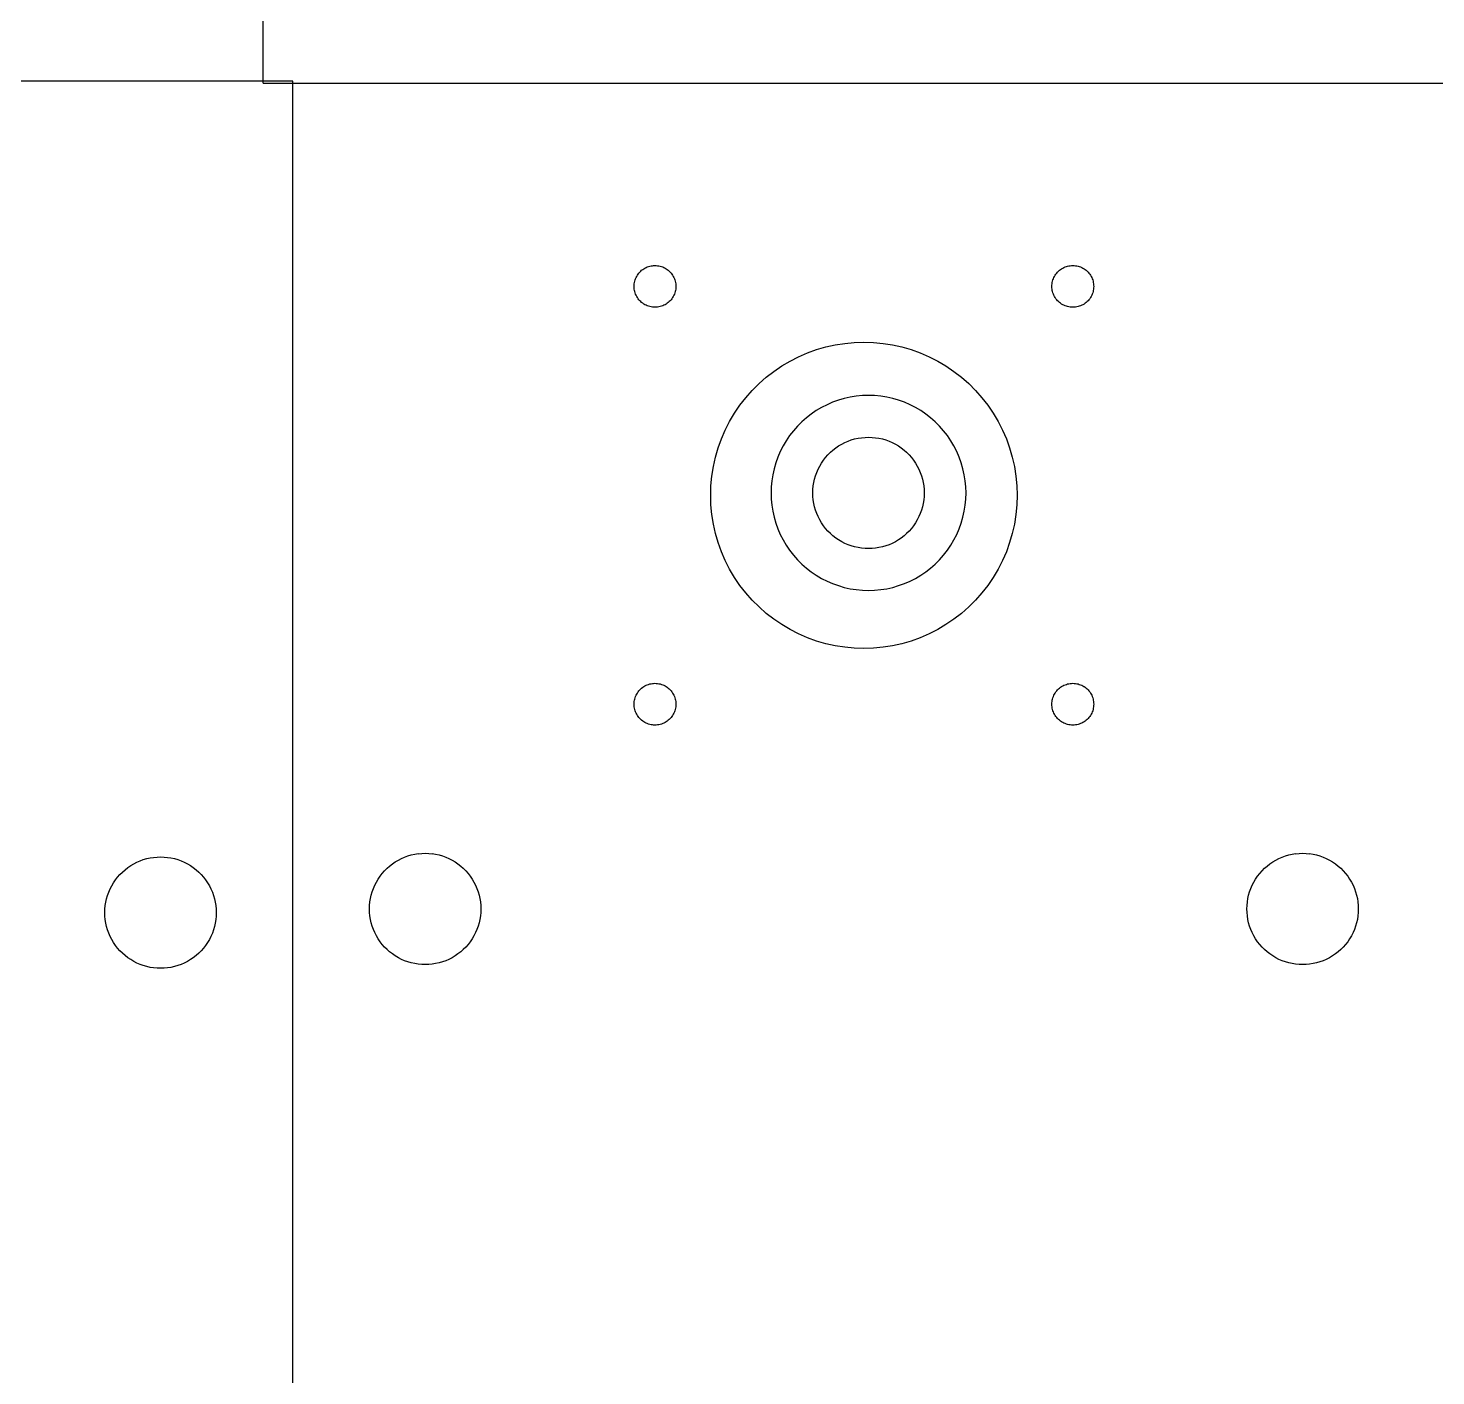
# Model space of a CAD drawing. Extents: x 2 to 1502, y 3 to 1555.
# Drawn here: x 663 to 949.5, y 640 to 914.3 of the extents above; entities that cross this region are included whole.
import ezdxf

# ---------------------------------------------------------------- set-up
doc = ezdxf.new("R2010")
doc.units = 0
doc.layers.get('0').update_dxf_attribs({"linetype": 'CONTINUOUS'})

msp = doc.modelspace()

# ---------------------------------------------------------------- linework, layer by layer
at = {"color": 7}
for points in [[(710.810025, 903.096975), (710.810025, 1555.065499)], [(716.854343, 903.471983), (484.413368, 903.471983)], [(710.810017, 903.096998), (1419.4713, 903.096998)], [(716.854343, 365.639336), (716.854343, 903.471983)], [(788.056275, 865.142213), (788.277375, 865.292453)], [(788.277375, 865.292453), (788.50725, 865.428518)], [(788.50725, 865.428518), (788.745075, 865.549553)], [(788.745075, 865.549553), (788.99025, 865.65585)], [(788.99025, 865.65585), (789.241725, 865.746278)], [(789.241725, 865.746278), (789.498225, 865.820828)], [(789.498225, 865.820828), (789.7587, 865.878953)], [(789.7587, 865.878938), (790.022625, 865.920863)], [(790.022625, 865.920863), (790.2885, 865.945838)], [(790.2885, 865.945838), (790.555575, 865.954313)], [(790.555575, 865.954343), (790.822575, 865.945868)], [(790.822575, 865.945868), (791.08845, 865.920893)], [(791.08845, 865.920893), (791.352375, 865.878968)], [(791.352375, 865.878938), (791.61285, 865.820813)], [(791.61285, 865.820828), (791.869425, 865.746278)], [(791.869425, 865.746278), (792.120825, 865.65585)], [(792.120825, 865.65585), (792.366075, 865.549553)], [(792.366075, 865.549553), (792.6039, 865.428518)], [(792.6039, 865.428518), (792.833775, 865.292453)], [(792.833775, 865.292453), (793.054875, 865.142213)], [(873.09555, 865.142153), (873.31665, 865.292393)], [(873.31665, 865.292393), (873.546525, 865.428458)], [(873.546525, 865.428458), (873.78435, 865.549493)], [(873.78435, 865.549493), (874.029525, 865.65579)], [(874.029525, 865.65579), (874.281, 865.746218)], [(874.281, 865.746218), (874.5375, 865.820768)], [(874.5375, 865.820768), (874.79805, 865.878893)], [(874.79805, 865.878878), (875.0619, 865.920803)], [(875.0619, 865.920803), (875.32785, 865.945778)], [(875.32785, 865.945778), (875.59485, 865.954253)], [(875.59485, 865.954283), (875.86185, 865.945808)], [(875.86185, 865.945808), (876.1278, 865.920833)], [(876.127875, 865.920833), (876.39165, 865.878908)], [(876.39165, 865.878878), (876.652275, 865.820753)], [(876.6522, 865.820768), (876.9087, 865.746218)], [(876.9087, 865.746218), (877.160175, 865.65579)], [(877.160175, 865.65579), (877.40535, 865.549493)], [(877.40535, 865.549493), (877.643175, 865.428458)], [(877.643175, 865.428458), (877.87305, 865.292393)], [(877.873125, 865.292393), (878.09415, 865.142153)], [(786.33705, 862.235288), (786.37905, 862.49919)], [(786.378975, 862.49919), (786.436725, 862.759695)], [(786.4371, 862.759695), (786.51135, 863.016233)], [(786.51165, 863.016233), (786.6021, 863.267663)], [(786.6021, 863.267663), (786.708375, 863.51286)], [(786.708375, 863.51286), (786.829425, 863.750685)], [(786.829425, 863.750685), (786.965475, 863.980575)], [(786.965475, 863.980575), (787.1157, 864.201683)], [(787.1157, 864.201683), (787.279275, 864.412575)], [(787.279275, 864.412575), (787.456125, 864.61299)], [(787.456125, 864.61299), (787.644975, 864.801773)], [(787.644975, 864.801773), (787.845375, 864.978653)], [(787.845375, 864.978653), (788.056275, 865.142213)], [(793.054875, 865.142213), (793.265775, 864.978653)], [(793.265775, 864.978653), (793.466175, 864.801773)], [(793.466175, 864.801773), (793.65525, 864.61299)], [(793.65525, 864.61299), (793.831875, 864.412575)], [(793.831875, 864.412575), (793.995375, 864.201683)], [(793.995375, 864.201683), (794.1456, 863.980575)], [(794.1456, 863.980575), (794.281725, 863.750685)], [(794.281725, 863.750685), (794.403, 863.51286)], [(794.403, 863.51286), (794.50905, 863.267663)], [(794.50905, 863.267663), (794.599425, 863.016233)], [(794.599425, 863.016233), (794.673675, 862.759695)], [(794.673975, 862.759695), (794.732475, 862.49919)], [(794.7321, 862.49919), (794.7741, 862.235288)], [(871.376325, 862.235228), (871.418325, 862.49913)], [(871.41825, 862.49913), (871.476, 862.759635)], [(871.476375, 862.759635), (871.550625, 863.016173)], [(871.550925, 863.016173), (871.641375, 863.267603)], [(871.641375, 863.267603), (871.74735, 863.5128)], [(871.74735, 863.5128), (871.8687, 863.750625)], [(871.8687, 863.750625), (872.00475, 863.980515)], [(872.00475, 863.980515), (872.154975, 864.201623)], [(872.154975, 864.201623), (872.31855, 864.412515)], [(872.31855, 864.412515), (872.495175, 864.61293)], [(872.495175, 864.61293), (872.68425, 864.801713)], [(872.68425, 864.801713), (872.88465, 864.978593)], [(872.88465, 864.978593), (873.09555, 865.142153)], [(878.094225, 865.142153), (878.305125, 864.978593)], [(878.305125, 864.978593), (878.505525, 864.801713)], [(878.505525, 864.801713), (878.6943, 864.61293)], [(878.6943, 864.61293), (878.87115, 864.412515)], [(878.87115, 864.412515), (879.0348, 864.201623)], [(879.0348, 864.201623), (879.18495, 863.980515)], [(879.18495, 863.980515), (879.321, 863.750625)], [(879.321, 863.750625), (879.44205, 863.5128)], [(879.442125, 863.5128), (879.548325, 863.267603)], [(879.5484, 863.267603), (879.63885, 863.016173)], [(879.63885, 863.016173), (879.7131, 862.759635)], [(879.7134, 862.759635), (879.7719, 862.49913)], [(879.771525, 862.49913), (879.813525, 862.235228)], [(786.30405, 861.702375), (786.3123, 861.969398)], [(786.312525, 861.435353), (786.304275, 861.702375)], [(786.3123, 861.969398), (786.33705, 862.235288)], [(786.337275, 861.169463), (786.312525, 861.435353)], [(786.379275, 860.905553), (786.337275, 861.169463)], [(786.4374, 860.645048), (786.37965, 860.905553)], [(786.51195, 860.388518), (786.4377, 860.645048)], [(786.6024, 860.13708), (786.51195, 860.388518)], [(786.708675, 859.891883), (786.6024, 860.13708)], [(786.829725, 859.654058), (786.708675, 859.891883)], [(786.965775, 859.424168), (786.829725, 859.654058)], [(794.282025, 859.653998), (794.1459, 859.424108)], [(794.4033, 859.891823), (794.282025, 859.653998)], [(794.50935, 860.13702), (794.4033, 859.891823)], [(794.599725, 860.388458), (794.50935, 860.13702)], [(794.674275, 860.644988), (794.600025, 860.388458)], [(794.7324, 860.905493), (794.6739, 860.644988)], [(794.7744, 861.169403), (794.7324, 860.905493)], [(794.7741, 862.235288), (794.7996, 861.969398)], [(794.7999, 861.435293), (794.7744, 861.169403)], [(794.7996, 861.969398), (794.80785, 861.702375)], [(794.80785, 861.702375), (794.7996, 861.435353)], [(871.342575, 861.702315), (871.350825, 861.969338)], [(871.350825, 861.435293), (871.342575, 861.702315)], [(871.350825, 861.969338), (871.376325, 862.235228)], [(871.376325, 861.169403), (871.350825, 861.435293)], [(871.418325, 860.905493), (871.376325, 861.169403)], [(871.47645, 860.644988), (871.4187, 860.905493)], [(871.551, 860.388458), (871.47675, 860.644988)], [(871.64145, 860.13702), (871.551, 860.388458)], [(871.747425, 859.891823), (871.64145, 860.13702)], [(871.868775, 859.653998), (871.747425, 859.891823)], [(872.004825, 859.424108), (871.868775, 859.653998)], [(879.321075, 859.653938), (879.185025, 859.424048)], [(879.442125, 859.891763), (879.321075, 859.653938)], [(879.5484, 860.13696), (879.442125, 859.891763)], [(879.63885, 860.388398), (879.5484, 860.13696)], [(879.713475, 860.644928), (879.639225, 860.388398)], [(879.7716, 860.905433), (879.7131, 860.644928)], [(879.813525, 861.169343), (879.771525, 860.905433)], [(879.813525, 862.235228), (879.838275, 861.969338)], [(879.838275, 861.435233), (879.813525, 861.169343)], [(879.838275, 861.969338), (879.846525, 861.702315)], [(879.84675, 861.702315), (879.8385, 861.435293)], [(787.116, 859.203068), (786.965775, 859.424168)], [(787.279575, 858.992168), (787.116, 859.203068)], [(787.456425, 858.79176), (787.279575, 858.992168)], [(787.645275, 858.602685), (787.456425, 858.79176)], [(787.845675, 858.42609), (787.645275, 858.602685)], [(788.056575, 858.26253), (787.845675, 858.42609)], [(788.277675, 858.11229), (788.056575, 858.26253)], [(788.50755, 857.976233), (788.277675, 858.11229)], [(788.745375, 857.854905), (788.50755, 857.976233)], [(788.99055, 857.748893), (788.745375, 857.854905)], [(789.242025, 857.658465), (788.99055, 857.748893)], [(789.498525, 857.583915), (789.242025, 857.658465)], [(789.759, 857.525805), (789.498525, 857.58393)], [(790.022925, 857.48385), (789.759, 857.525775)], [(790.2888, 857.45865), (790.022925, 857.48385)], [(790.555875, 857.4504), (790.2888, 857.45865)], [(790.822875, 857.45862), (790.555875, 857.45037)], [(791.08875, 857.48382), (790.822875, 857.45862)], [(791.352675, 857.525745), (791.08875, 857.48382)], [(791.61315, 857.583855), (791.352675, 857.52573)], [(791.869725, 857.658405), (791.61315, 857.583855)], [(792.121125, 857.748833), (791.869725, 857.658405)], [(792.366375, 857.854845), (792.121125, 857.748833)], [(792.6042, 857.976173), (792.366375, 857.854845)], [(792.834075, 858.11223), (792.6042, 857.976173)], [(793.055175, 858.26247), (792.834075, 858.11223)], [(793.266075, 858.42603), (793.055175, 858.26247)], [(793.466475, 858.602625), (793.266075, 858.42603)], [(793.65555, 858.7917), (793.466475, 858.602625)], [(793.832175, 858.992108), (793.65555, 858.7917)], [(793.995675, 859.203008), (793.832175, 858.992108)], [(794.1459, 859.424108), (793.995675, 859.203008)], [(872.15505, 859.203008), (872.004825, 859.424108)], [(872.318625, 858.992108), (872.15505, 859.203008)], [(872.49525, 858.7917), (872.318625, 858.992108)], [(872.684325, 858.602625), (872.49525, 858.7917)], [(872.884725, 858.42603), (872.684325, 858.602625)], [(873.095625, 858.26247), (872.884725, 858.42603)], [(873.316725, 858.11223), (873.095625, 858.26247)], [(873.5466, 857.976173), (873.316725, 858.11223)], [(873.784425, 857.854845), (873.5466, 857.976173)], [(874.0296, 857.748833), (873.784425, 857.854845)], [(874.281075, 857.658405), (874.0296, 857.748833)], [(874.537575, 857.583855), (874.281075, 857.658405)], [(874.798125, 857.525745), (874.537575, 857.58387)], [(875.061975, 857.48379), (874.798125, 857.525715)], [(875.327925, 857.45859), (875.061975, 857.48379)], [(875.594925, 857.45034), (875.327925, 857.45859)], [(875.861925, 857.45856), (875.594925, 857.45031)], [(876.127875, 857.48376), (875.861925, 857.45856)], [(876.391725, 857.525685), (876.127875, 857.48376)], [(876.652275, 857.583795), (876.391725, 857.52567)], [(876.908775, 857.658345), (876.652275, 857.583795)], [(877.16025, 857.748773), (876.908775, 857.658345)], [(877.405425, 857.854785), (877.16025, 857.748773)], [(877.64325, 857.976113), (877.405425, 857.854785)], [(877.873125, 858.11217), (877.64325, 857.976113)], [(878.094225, 858.26241), (877.873125, 858.11217)], [(878.305125, 858.42597), (878.094225, 858.26241)], [(878.505525, 858.602565), (878.305125, 858.42597)], [(878.6943, 858.79164), (878.505525, 858.602565)], [(878.871225, 858.992048), (878.6943, 858.79164)], [(879.0348, 859.202948), (878.871225, 858.992048)], [(879.185025, 859.424048), (879.0348, 859.202948)], [(819.7989, 847.39614), (821.59665, 848.173965)], [(821.59665, 848.173965), (823.4397, 848.837558)], [(823.4397, 848.837558), (825.320775, 849.384075)], [(825.320775, 849.384075), (827.23245, 849.81126)], [(827.23245, 849.81126), (829.16715, 850.117965)], [(829.16715, 850.117965), (831.1173, 850.302218)], [(831.1173, 850.302218), (833.075175, 850.363718)], [(833.075175, 850.363733), (835.03305, 850.302233)], [(835.03305, 850.302218), (836.9832, 850.117965)], [(836.9832, 850.117965), (838.917975, 849.81126)], [(838.917975, 849.81126), (840.82965, 849.384075)], [(840.82965, 849.384075), (842.710725, 848.837558)], [(842.710725, 848.837558), (844.553775, 848.173965)], [(844.553775, 848.173965), (846.35145, 847.39614)], [(814.747425, 844.40871), (816.3675, 845.50968)], [(816.3675, 845.50968), (818.053575, 846.50691)], [(818.053575, 846.50691), (819.7989, 847.39614)], [(846.35145, 847.39614), (848.09685, 846.50691)], [(848.09685, 846.50691), (849.782925, 845.50968)], [(849.782925, 845.50968), (851.403075, 844.40871)], [(811.730325, 841.912515), (813.19965, 843.207953)], [(813.19965, 843.207953), (814.747425, 844.40871)], [(851.403075, 844.40871), (852.950775, 843.207953)], [(852.950775, 843.207953), (854.420175, 841.912515)], [(809.049825, 839.058315), (810.345225, 840.527513)], [(810.345225, 840.527513), (811.730325, 841.912515)], [(832.76925, 839.470065), (831.5283, 839.35269)], [(834.01515, 839.509215), (832.76925, 839.470215)], [(835.26105, 839.470065), (834.01515, 839.509065)], [(836.502075, 839.35269), (835.26105, 839.470065)], [(854.420175, 841.912515), (855.805275, 840.527513)], [(855.805275, 840.527513), (857.100675, 839.058315)], [(806.74815, 835.890315), (807.849225, 837.510315)], [(807.849225, 837.510315), (809.049825, 839.058315)], [(824.45595, 837.05484), (823.383075, 836.420265)], [(825.566625, 837.620715), (824.45595, 837.05484)], [(826.710675, 838.11579), (825.566625, 837.620715)], [(827.883525, 838.53804), (826.710675, 838.11579)], [(829.0806, 838.885815), (827.883525, 838.53804)], [(830.2971, 839.157765), (829.0806, 838.885815)], [(831.5283, 839.35269), (830.2971, 839.157765)], [(837.733275, 839.157765), (836.502075, 839.35269)], [(838.949775, 838.885815), (837.733275, 839.157765)], [(840.14685, 838.53804), (838.949775, 838.885815)], [(841.319625, 838.11579), (840.14685, 838.53804)], [(842.463675, 837.620715), (841.319625, 838.11579)], [(843.57435, 837.05484), (842.463675, 837.620715)], [(844.6473, 836.420265), (843.57435, 837.05484)], [(857.100675, 839.058315), (858.301275, 837.510315)], [(858.301275, 837.510315), (859.402275, 835.890315)], [(804.86175, 832.458975), (805.7511, 834.204263)], [(805.7511, 834.204263), (806.74815, 835.890315)], [(820.43205, 834.131265), (819.55065, 833.24979)], [(821.367075, 834.95559), (820.43205, 834.131265)], [(822.35205, 835.719615), (821.367075, 834.95559)], [(823.383075, 836.420265), (822.35205, 835.719615)], [(845.678325, 835.719615), (844.6473, 836.420265)], [(846.663225, 834.95559), (845.678325, 835.719615)], [(847.598325, 834.131265), (846.663225, 834.95559)], [(848.479725, 833.24979), (847.598325, 834.131265)], [(859.402275, 835.890315), (860.3994, 834.204263)], [(860.3994, 834.204263), (861.28875, 832.458975)], [(804.083925, 830.66124), (804.86175, 832.458975)], [(817.962225, 831.32979), (817.261575, 830.29884)], [(818.72625, 832.314765), (817.962225, 831.32979)], [(819.55065, 833.24979), (818.72625, 832.314765)], [(831.89055, 830.804415), (832.594125, 830.91579)], [(832.594125, 830.91579), (833.30325, 830.98329)], [(833.30325, 830.982915), (834.01515, 831.005415)], [(834.01515, 831.005265), (834.727125, 830.982765)], [(834.727125, 830.982915), (835.43625, 830.915415)], [(835.43625, 830.91579), (836.13975, 830.804415)], [(849.304125, 832.314765), (848.479725, 833.24979)], [(850.06815, 831.32979), (849.304125, 832.314765)], [(850.768725, 830.29884), (850.06815, 831.32979)], [(861.28875, 832.458975), (862.066575, 830.66124)], [(802.8738, 826.937085), (803.420325, 828.818153)], [(803.420325, 828.818153), (804.083925, 830.66124)], [(816.061125, 828.115215), (815.566125, 826.971165)], [(816.627075, 829.22589), (816.061125, 828.115215)], [(817.261575, 830.29884), (816.627075, 829.22589)], [(826.2534, 827.93214), (826.7877, 828.403215)], [(826.7877, 828.403215), (827.3505, 828.83979)], [(827.3505, 828.83979), (827.9397, 829.24014)], [(827.9397, 829.24014), (828.552825, 829.602765)], [(828.552825, 829.602765), (829.187475, 829.92609)], [(829.187475, 829.92609), (829.841175, 830.209065)], [(829.841175, 830.209065), (830.511375, 830.450265)], [(830.511375, 830.450265), (831.195375, 830.64909)], [(831.195375, 830.64909), (831.89055, 830.804415)], [(836.13975, 830.804415), (836.834925, 830.64909)], [(836.834925, 830.64909), (837.518925, 830.450265)], [(837.518925, 830.450265), (838.1892, 830.209065)], [(838.1892, 830.209065), (838.8429, 829.92609)], [(838.8429, 829.92609), (839.47755, 829.602765)], [(839.47755, 829.602765), (840.090675, 829.24014)], [(840.090675, 829.24014), (840.6798, 828.83979)], [(840.6798, 828.83979), (841.2426, 828.403215)], [(841.2426, 828.403215), (841.7769, 827.93214)], [(851.4033, 829.22589), (850.768725, 830.29884)], [(851.96925, 828.115215), (851.4033, 829.22589)], [(852.46425, 826.971165), (851.96925, 828.115215)], [(862.066575, 830.66124), (862.730175, 828.818153)], [(862.730175, 828.818153), (863.2767, 826.937085)], [(802.4466, 825.025403), (802.8738, 826.937085)], [(815.1438, 825.79839), (814.796025, 824.601315)], [(815.566125, 826.971165), (815.1438, 825.79839)], [(823.75575, 824.49444), (824.07915, 825.12909)], [(824.07915, 825.12909), (824.4417, 825.742215)], [(824.4417, 825.742215), (824.842125, 826.33134)], [(824.842125, 826.33134), (825.278625, 826.89414)], [(825.278625, 826.89414), (825.749775, 827.42844)], [(825.749775, 827.42844), (826.2534, 827.93214)], [(841.7769, 827.93214), (842.2806, 827.42844)], [(842.2806, 827.42844), (842.751675, 826.89414)], [(842.751675, 826.89414), (843.18825, 826.33134)], [(843.18825, 826.33134), (843.5886, 825.742215)], [(843.5886, 825.742215), (843.951225, 825.12909)], [(843.951225, 825.12909), (844.27455, 824.49444)], [(852.8865, 825.79839), (852.46425, 826.971165)], [(853.234275, 824.601315), (852.8865, 825.79839)], [(863.2767, 826.937085), (863.7039, 825.025403)], [(801.95565, 821.140515), (802.139925, 823.090755)], [(802.139925, 823.090755), (802.4466, 825.025403)], [(814.52415, 823.384815), (814.32915, 822.153615)], [(814.796025, 824.601315), (814.52415, 823.384815)], [(822.877425, 821.79129), (823.032825, 822.486465)], [(823.032825, 822.486465), (823.231575, 823.170465)], [(823.231575, 823.170465), (823.47285, 823.840665)], [(823.47285, 823.840665), (823.75575, 824.49444)], [(844.27455, 824.49444), (844.557525, 823.840665)], [(844.557525, 823.840665), (844.7988, 823.170465)], [(844.7988, 823.170465), (844.99755, 822.486465)], [(844.99755, 822.486465), (845.152875, 821.79129)], [(853.506225, 823.384815), (853.234275, 824.601315)], [(853.701225, 822.153615), (853.506225, 823.384815)], [(863.7039, 825.025403), (864.010575, 823.090755)], [(864.010575, 823.090755), (864.19485, 821.140515)], [(801.89415, 819.182625), (801.95565, 821.140515)], [(814.172625, 819.66669), (814.211625, 818.42079)], [(814.2117, 820.91259), (814.1727, 819.66669)], [(814.32915, 822.153615), (814.21185, 820.91259)], [(822.676275, 819.66669), (822.698775, 820.378665)], [(822.698775, 818.954715), (822.676275, 819.66669)], [(822.699, 820.378665), (822.76575, 821.08779)], [(822.76605, 821.08779), (822.877425, 821.79129)], [(845.152875, 821.79129), (845.264325, 821.08779)], [(845.264625, 821.08779), (845.331375, 820.378665)], [(845.354025, 819.66669), (845.331525, 818.954715)], [(845.3316, 820.378665), (845.3541, 819.66669)], [(853.818525, 820.91259), (853.701225, 822.153615)], [(853.857675, 819.66669), (853.818675, 820.91259)], [(853.818675, 818.42079), (853.857675, 819.66669)], [(864.19485, 821.140515), (864.25635, 819.182625)], [(801.95565, 817.224735), (801.89415, 819.182625)], [(802.139925, 815.274533), (801.95565, 817.224735)], [(814.21185, 818.42079), (814.32915, 817.17984)], [(814.32915, 817.17984), (814.52415, 815.94864)], [(822.76575, 818.24559), (822.699, 818.954715)], [(822.877425, 817.54209), (822.76605, 818.24559)], [(823.032825, 816.846915), (822.877425, 817.54209)], [(823.231575, 816.162915), (823.032825, 816.846915)], [(844.99755, 816.846915), (844.7988, 816.162915)], [(845.152875, 817.54209), (844.99755, 816.846915)], [(845.264325, 818.24559), (845.152875, 817.54209)], [(845.331375, 818.954715), (845.264625, 818.24559)], [(853.506225, 815.94864), (853.701225, 817.17984)], [(853.701225, 817.17984), (853.818525, 818.42079)], [(864.19485, 817.224735), (864.010575, 815.274533)], [(864.25635, 819.182625), (864.19485, 817.224735)], [(802.4466, 813.339833), (802.139925, 815.274533)], [(814.52415, 815.94864), (814.796025, 814.73214)], [(814.796025, 814.73214), (815.1438, 813.53499)], [(823.47285, 815.492715), (823.231575, 816.162915)], [(823.75575, 814.839015), (823.47285, 815.492715)], [(824.07915, 814.204365), (823.75575, 814.839015)], [(824.4417, 813.59124), (824.07915, 814.204365)], [(843.951225, 814.204365), (843.5886, 813.59124)], [(844.27455, 814.839015), (843.951225, 814.204365)], [(844.557525, 815.492715), (844.27455, 814.839015)], [(844.7988, 816.162915), (844.557525, 815.492715)], [(852.8865, 813.53499), (853.234275, 814.73214)], [(853.234275, 814.73214), (853.506225, 815.94864)], [(864.010575, 815.274533), (863.7039, 813.339833)], [(802.8738, 811.428158), (802.4466, 813.339833)], [(803.420325, 809.547083), (802.8738, 811.428158)], [(815.1438, 813.53499), (815.566125, 812.362215)], [(815.566125, 812.362215), (816.061125, 811.218165)], [(816.061125, 811.218165), (816.627075, 810.10749)], [(824.842125, 813.00204), (824.4417, 813.59124)], [(825.278625, 812.43924), (824.842125, 813.00204)], [(825.749775, 811.90494), (825.278625, 812.43924)], [(826.2534, 811.40124), (825.749775, 811.90494)], [(826.7877, 810.930165), (826.2534, 811.40124)], [(827.3505, 810.493665), (826.7877, 810.930165)], [(841.2426, 810.930165), (840.6798, 810.493665)], [(841.7769, 811.40124), (841.2426, 810.930165)], [(842.2806, 811.90494), (841.7769, 811.40124)], [(842.751675, 812.43924), (842.2806, 811.90494)], [(843.18825, 813.00204), (842.751675, 812.43924)], [(843.5886, 813.59124), (843.18825, 813.00204)], [(851.4033, 810.10749), (851.96925, 811.218165)], [(851.96925, 811.218165), (852.46425, 812.362215)], [(852.46425, 812.362215), (852.8865, 813.53499)], [(863.2767, 811.428158), (862.730175, 809.547083)], [(863.7039, 813.339833), (863.2767, 811.428158)], [(804.083925, 807.704032), (803.420325, 809.547083)], [(816.627075, 810.10749), (817.261575, 809.03454)], [(817.261575, 809.03454), (817.962225, 808.003589)], [(817.962225, 808.003589), (818.72625, 807.018614)], [(827.9397, 810.09324), (827.3505, 810.493665)], [(828.552825, 809.730615), (827.9397, 810.09324)], [(829.187475, 809.40729), (828.552825, 809.730615)], [(829.841175, 809.12439), (829.187475, 809.40729)], [(830.511375, 808.883115), (829.841175, 809.12439)], [(831.195375, 808.684365), (830.511375, 808.883115)], [(831.89055, 808.528965), (831.195375, 808.684365)], [(832.594125, 808.417589), (831.89055, 808.528965)], [(833.30325, 808.350539), (832.594125, 808.417289)], [(834.01515, 808.328114), (833.30325, 808.350614)], [(834.727125, 808.350539), (834.01515, 808.328039)], [(835.43625, 808.417589), (834.727125, 808.350839)], [(836.13975, 808.528965), (835.43625, 808.417589)], [(836.834925, 808.684365), (836.13975, 808.528965)], [(837.518925, 808.883115), (836.834925, 808.684365)], [(838.1892, 809.12439), (837.518925, 808.883115)], [(838.8429, 809.40729), (838.1892, 809.12439)], [(839.47755, 809.730615), (838.8429, 809.40729)], [(840.090675, 810.09324), (839.47755, 809.730615)], [(840.6798, 810.493665), (840.090675, 810.09324)], [(849.304125, 807.018614), (850.06815, 808.003589)], [(850.06815, 808.003589), (850.768725, 809.03454)], [(850.768725, 809.03454), (851.4033, 810.10749)], [(862.730175, 809.547083), (862.066575, 807.704032)], [(804.86175, 805.906282), (804.083925, 807.704032)], [(805.7511, 804.160957), (804.86175, 805.906282)], [(818.72625, 807.018614), (819.55065, 806.083589)], [(819.55065, 806.083589), (820.43205, 805.202189)], [(820.43205, 805.202189), (821.367075, 804.377789)], [(846.663225, 804.377789), (847.598325, 805.202189)], [(847.598325, 805.202189), (848.479725, 806.083589)], [(848.479725, 806.083589), (849.304125, 807.018614)], [(861.28875, 805.906282), (860.3994, 804.160957)], [(862.066575, 807.704032), (861.28875, 805.906282)], [(806.74815, 802.474957), (805.7511, 804.160957)], [(807.849225, 800.854957), (806.74815, 802.474957)], [(821.367075, 804.377789), (822.35205, 803.613764)], [(822.35205, 803.613764), (823.383075, 802.913114)], [(823.383075, 802.913114), (824.45595, 802.278614)], [(824.45595, 802.278614), (825.566625, 801.712664)], [(842.463675, 801.712664), (843.57435, 802.278614)], [(843.57435, 802.278614), (844.6473, 802.913114)], [(844.6473, 802.913114), (845.678325, 803.613764)], [(845.678325, 803.613764), (846.663225, 804.377789)], [(859.402275, 802.474957), (858.301275, 800.854957)], [(860.3994, 804.160957), (859.402275, 802.474957)], [(809.049825, 799.306957), (807.849225, 800.854957)], [(825.566625, 801.712664), (826.710675, 801.217664)], [(826.710675, 801.217664), (827.883525, 800.795339)], [(827.883525, 800.795339), (829.0806, 800.447564)], [(829.0806, 800.447564), (830.2971, 800.175584)], [(830.2971, 800.175584), (831.5283, 799.980659)], [(831.5283, 799.980659), (832.76925, 799.863359)], [(832.76925, 799.863359), (834.01515, 799.824359)], [(834.01515, 799.824134), (835.26105, 799.863134)], [(835.26105, 799.863359), (836.502075, 799.980659)], [(836.502075, 799.980659), (837.733275, 800.175584)], [(837.733275, 800.175584), (838.949775, 800.447564)], [(838.949775, 800.447564), (840.14685, 800.795339)], [(840.14685, 800.795339), (841.319625, 801.217664)], [(841.319625, 801.217664), (842.463675, 801.712664)], [(858.301275, 800.854957), (857.100675, 799.306957)], [(810.345225, 797.837782), (809.049825, 799.306957)], [(811.730325, 796.452757), (810.345225, 797.837782)], [(855.805275, 797.837782), (854.420175, 796.452757)], [(857.100675, 799.306957), (855.805275, 797.837782)], [(813.19965, 795.157282), (811.730325, 796.452757)], [(814.747425, 793.956532), (813.19965, 795.157282)], [(816.3675, 792.855607), (814.747425, 793.956532)], [(851.403075, 793.956532), (849.782925, 792.855607)], [(852.950775, 795.157282), (851.403075, 793.956532)], [(854.420175, 796.452757), (852.950775, 795.157282)], [(818.053575, 791.858332), (816.3675, 792.855607)], [(819.7989, 790.969132), (818.053575, 791.858332)], [(821.59665, 790.191307), (819.7989, 790.969132)], [(846.35145, 790.969132), (844.553775, 790.191307)], [(848.09685, 791.858332), (846.35145, 790.969132)], [(849.782925, 792.855607), (848.09685, 791.858332)], [(823.4397, 789.527707), (821.59665, 790.191307)], [(825.320775, 788.981182), (823.4397, 789.527707)], [(827.23245, 788.553982), (825.320775, 788.981182)], [(829.16715, 788.247307), (827.23245, 788.553982)], [(831.1173, 788.063032), (829.16715, 788.247307)], [(833.075175, 788.001532), (831.1173, 788.063032)], [(835.03305, 788.063032), (833.075175, 788.001532)], [(836.9832, 788.247307), (835.03305, 788.063032)], [(838.917975, 788.553982), (836.9832, 788.247307)], [(840.82965, 788.981182), (838.917975, 788.553982)], [(842.710725, 789.527707), (840.82965, 788.981182)], [(844.553775, 790.191307), (842.710725, 789.527707)], [(787.1154, 779.162332), (787.278975, 779.373232)], [(787.278975, 779.373232), (787.455825, 779.573632)], [(787.455825, 779.573632), (787.644675, 779.762707)], [(787.644675, 779.762707), (787.845075, 779.939257)], [(787.845075, 779.939257), (788.055975, 780.102832)], [(788.055975, 780.102832), (788.277075, 780.253057)], [(788.277075, 780.253057), (788.50695, 780.389107)], [(788.50695, 780.389107), (788.744775, 780.510457)], [(788.744775, 780.510457), (788.98995, 780.616507)], [(788.98995, 780.616507), (789.241425, 780.706882)], [(789.241425, 780.707182), (789.497925, 780.781432)], [(789.497925, 780.782107), (789.7584, 780.839857)], [(789.7584, 780.840157), (790.022325, 780.882157)], [(790.022325, 780.882157), (790.2882, 780.907657)], [(790.2882, 780.907657), (790.555275, 780.915907)], [(790.555275, 780.915907), (790.822275, 780.907657)], [(790.822275, 780.907657), (791.08815, 780.882157)], [(791.08815, 780.882157), (791.352075, 780.840157)], [(791.352075, 780.839782), (791.61255, 780.782032)], [(791.61255, 780.781432), (791.869125, 780.707182)], [(791.869125, 780.706882), (792.120525, 780.616432)], [(792.120525, 780.616432), (792.365775, 780.510382)], [(792.365775, 780.510382), (792.6036, 780.389107)], [(792.6036, 780.389107), (792.833475, 780.253057)], [(792.833475, 780.253057), (793.054575, 780.102757)], [(793.054575, 780.102757), (793.265475, 779.939257)], [(793.265475, 779.939257), (793.465875, 779.762632)], [(793.465875, 779.762632), (793.65495, 779.573557)], [(793.65495, 779.573557), (793.831575, 779.373157)], [(793.831575, 779.373157), (793.995075, 779.162257)], [(872.15475, 779.162257), (872.318325, 779.373157)], [(872.318325, 779.373157), (872.49495, 779.573557)], [(872.49495, 779.573557), (872.684025, 779.762632)], [(872.684025, 779.762632), (872.884425, 779.939257)], [(872.884425, 779.939257), (873.095325, 780.102757)], [(873.095325, 780.102757), (873.316425, 780.252982)], [(873.316425, 780.252982), (873.5463, 780.389107)], [(873.5463, 780.389107), (873.784125, 780.510382)], [(873.784125, 780.510382), (874.0293, 780.616432)], [(874.0293, 780.616432), (874.280775, 780.706807)], [(874.280775, 780.707107), (874.537275, 780.781357)], [(874.537275, 780.782107), (874.797825, 780.839857)], [(874.797825, 780.840082), (875.061675, 780.882082)], [(875.061675, 780.882082), (875.327625, 780.907582)], [(875.327625, 780.907582), (875.594625, 780.915832)], [(875.594625, 780.915832), (875.861625, 780.907582)], [(875.861625, 780.907582), (876.127575, 780.882082)], [(876.12765, 780.882082), (876.391425, 780.840082)], [(876.391425, 780.839782), (876.65205, 780.782032)], [(876.651975, 780.781357), (876.908475, 780.707107)], [(876.908475, 780.706807), (877.15995, 780.616357)], [(877.15995, 780.616357), (877.405125, 780.510382)], [(877.405125, 780.510382), (877.64295, 780.389032)], [(877.64295, 780.389032), (877.872825, 780.252982)], [(877.8729, 780.252982), (878.093925, 780.102757)], [(878.094, 780.102757), (878.3049, 779.939182)], [(878.3049, 779.939182), (878.5053, 779.762557)], [(878.5053, 779.762557), (878.694075, 779.573482)], [(878.694075, 779.573482), (878.871, 779.373082)], [(878.871, 779.373082), (879.034575, 779.162182)], [(786.30375, 776.663032), (786.312, 776.930032)], [(786.312225, 776.395957), (786.303975, 776.663032)], [(786.312, 776.930032), (786.33675, 777.195907)], [(786.33675, 777.195907), (786.37875, 777.459832)], [(786.378675, 777.459832), (786.436425, 777.720307)], [(786.4368, 777.720307), (786.51105, 777.976882)], [(786.51135, 777.976882), (786.6018, 778.228282)], [(786.6018, 778.228282), (786.708075, 778.473457)], [(786.708075, 778.473457), (786.829125, 778.711282)], [(786.829125, 778.711282), (786.965175, 778.941232)], [(786.965175, 778.941232), (787.1154, 779.162332)], [(793.995075, 779.162257), (794.1453, 778.941157)], [(794.1453, 778.941157), (794.281425, 778.711282)], [(794.281425, 778.711282), (794.4027, 778.473457)], [(794.4027, 778.473457), (794.50875, 778.228207)], [(794.50875, 778.228207), (794.599125, 777.976807)], [(794.599125, 777.976807), (794.673375, 777.720232)], [(794.673675, 777.720232), (794.732175, 777.459757)], [(794.7318, 777.459757), (794.7738, 777.195832)], [(794.7738, 777.195832), (794.7993, 776.929957)], [(794.7993, 776.929957), (794.80755, 776.662957)], [(794.80755, 776.662957), (794.7993, 776.395957)], [(871.34235, 776.662957), (871.3506, 776.929957)], [(871.3506, 776.395882), (871.34235, 776.662957)], [(871.3506, 776.929957), (871.3761, 777.195832)], [(871.3761, 777.195832), (871.4181, 777.459757)], [(871.418025, 777.459757), (871.475775, 777.720232)], [(871.47615, 777.720232), (871.5504, 777.976807)], [(871.5507, 777.976807), (871.64115, 778.228207)], [(871.64115, 778.228207), (871.747125, 778.473457)], [(871.747125, 778.473457), (871.868475, 778.711282)], [(871.868475, 778.711282), (872.004525, 778.941157)], [(872.004525, 778.941157), (872.15475, 779.162257)], [(879.034575, 779.162182), (879.1848, 778.941082)], [(879.1848, 778.941082), (879.320775, 778.711207)], [(879.320775, 778.711207), (879.441825, 778.473382)], [(879.4419, 778.473382), (879.548175, 778.228207)], [(879.548175, 778.228207), (879.638625, 777.976732)], [(879.638625, 777.976732), (879.712875, 777.720232)], [(879.713175, 777.720232), (879.771675, 777.459682)], [(879.7713, 777.459682), (879.8133, 777.195832)], [(879.8133, 777.195832), (879.83805, 776.929882)], [(879.83805, 776.929882), (879.8463, 776.662882)], [(879.846525, 776.662882), (879.838275, 776.395882)], [(786.336975, 776.130082), (786.312225, 776.395957)], [(786.378975, 775.866157), (786.336975, 776.130082)], [(786.4371, 775.605682), (786.37935, 775.866157)], [(786.51165, 775.349107), (786.4374, 775.605682)], [(786.6021, 775.097707), (786.51165, 775.349107)], [(786.708375, 774.852532), (786.6021, 775.097707)], [(786.829425, 774.614707), (786.708375, 774.852532)], [(786.965475, 774.384757), (786.829425, 774.614707)], [(787.1157, 774.163657), (786.965475, 774.384757)], [(787.279275, 773.952757), (787.1157, 774.163657)], [(787.456125, 773.752357), (787.279275, 773.952757)], [(787.644975, 773.563582), (787.456125, 773.752357)], [(787.845375, 773.386732), (787.644975, 773.563582)], [(793.466175, 773.563582), (793.265775, 773.386732)], [(793.65525, 773.752357), (793.466175, 773.563582)], [(793.831875, 773.952832), (793.65525, 773.752357)], [(793.995375, 774.163732), (793.831875, 773.952832)], [(794.1456, 774.384832), (793.995375, 774.163732)], [(794.281725, 774.614707), (794.1456, 774.384832)], [(794.403, 774.852532), (794.281725, 774.614707)], [(794.50905, 775.097707), (794.403, 774.852532)], [(794.599425, 775.349182), (794.50905, 775.097707)], [(794.673975, 775.605682), (794.599725, 775.349182)], [(794.7321, 775.866157), (794.6736, 775.605682)], [(794.7741, 776.130082), (794.7321, 775.866157)], [(794.7996, 776.395957), (794.7741, 776.130082)], [(871.3761, 776.130007), (871.3506, 776.395882)], [(871.4181, 775.866082), (871.3761, 776.130007)], [(871.476225, 775.605607), (871.418475, 775.866082)], [(871.550775, 775.349107), (871.476525, 775.605607)], [(871.641225, 775.097632), (871.550775, 775.349107)], [(871.7472, 774.852457), (871.641225, 775.097632)], [(871.86855, 774.614632), (871.7472, 774.852457)], [(872.0046, 774.384757), (871.86855, 774.614632)], [(872.154825, 774.163657), (872.0046, 774.384757)], [(872.3184, 773.952757), (872.154825, 774.163657)], [(872.495025, 773.752357), (872.3184, 773.952757)], [(872.6841, 773.563507), (872.495025, 773.752357)], [(872.8845, 773.386657), (872.6841, 773.563507)], [(878.5053, 773.563507), (878.3049, 773.386657)], [(878.694075, 773.752357), (878.5053, 773.563507)], [(878.871, 773.952757), (878.694075, 773.752357)], [(879.034575, 774.163657), (878.871, 773.952757)], [(879.1848, 774.384757), (879.034575, 774.163657)], [(879.32085, 774.614632), (879.1848, 774.384757)], [(879.4419, 774.852457), (879.32085, 774.614632)], [(879.548175, 775.097632), (879.4419, 774.852457)], [(879.6387, 775.349107), (879.54825, 775.097632)], [(879.71325, 775.605607), (879.639, 775.349107)], [(879.771375, 775.866157), (879.712875, 775.605607)], [(879.8133, 776.130007), (879.7713, 775.866157)], [(879.83805, 776.395957), (879.8133, 776.130007)], [(788.056275, 773.223157), (787.845375, 773.386732)], [(788.277375, 773.072932), (788.056275, 773.223157)], [(788.50725, 772.936882), (788.277375, 773.072932)], [(788.745075, 772.815832), (788.50725, 772.936882)], [(788.99025, 772.709482), (788.745075, 772.815832)], [(789.241725, 772.619107), (788.99025, 772.709482)], [(789.498225, 772.544557), (789.241725, 772.618807)], [(789.7587, 772.486132), (789.498225, 772.543882)], [(790.022625, 772.443832), (789.7587, 772.485832)], [(790.2885, 772.419082), (790.022625, 772.443832)], [(790.555575, 772.410082), (790.2885, 772.418332)], [(790.822575, 772.418332), (790.555575, 772.410082)], [(791.08845, 772.443832), (790.822575, 772.419082)], [(791.352375, 772.485832), (791.08845, 772.443832)], [(791.61285, 772.543882), (791.352375, 772.486132)], [(791.869425, 772.618807), (791.61285, 772.544557)], [(792.120825, 772.709557), (791.869425, 772.619107)], [(792.366075, 772.815832), (792.120825, 772.709557)], [(792.6039, 772.936882), (792.366075, 772.815832)], [(792.833775, 773.072932), (792.6039, 772.936882)], [(793.054875, 773.223157), (792.833775, 773.072932)], [(793.265775, 773.386732), (793.054875, 773.223157)], [(873.0954, 773.223082), (872.8845, 773.386657)], [(873.3165, 773.072857), (873.0954, 773.223082)], [(873.546375, 772.936807), (873.3165, 773.072857)], [(873.7842, 772.815757), (873.546375, 772.936807)], [(874.029375, 772.709482), (873.7842, 772.815757)], [(874.28085, 772.619032), (874.029375, 772.709482)], [(874.53735, 772.544482), (874.28085, 772.618732)], [(874.7979, 772.486057), (874.53735, 772.544557)], [(875.06175, 772.444507), (874.7979, 772.486507)], [(875.3277, 772.419757), (875.06175, 772.444507)], [(875.5947, 772.410757), (875.3277, 772.419007)], [(875.8617, 772.419007), (875.5947, 772.410757)], [(876.12765, 772.444507), (875.8617, 772.419757)], [(876.3915, 772.486507), (876.12765, 772.444507)], [(876.65205, 772.544557), (876.3915, 772.486057)], [(876.90855, 772.618732), (876.65205, 772.544482)], [(877.160025, 772.709482), (876.90855, 772.619032)], [(877.4052, 772.815757), (877.160025, 772.709482)], [(877.643025, 772.936807), (877.4052, 772.815757)], [(877.8729, 773.072857), (877.643025, 772.936807)], [(878.094, 773.223082), (877.8729, 773.072857)], [(878.3049, 773.386657), (878.094, 773.223082)], [(685.751242, 744.786011), (686.421367, 745.027286)], [(686.421367, 745.027286), (687.105367, 745.225961)], [(687.105292, 745.225961), (687.800692, 745.381286)], [(687.800617, 745.381286), (688.504192, 745.492661)], [(688.504193, 745.492361), (689.213167, 745.559861)], [(689.213167, 745.559411), (689.925217, 745.581911)], [(689.925218, 745.581911), (690.637268, 745.559411)], [(690.637268, 745.559861), (691.346243, 745.492361)], [(691.346243, 745.492661), (692.049818, 745.381286)], [(692.049818, 745.381286), (692.745143, 745.225961)], [(692.745143, 745.225961), (693.429143, 745.027286)], [(693.429143, 745.027286), (694.099268, 744.786011)], [(737.708917, 744.567154), (738.322042, 744.929704)], [(738.322042, 744.929704), (738.956692, 745.253104)], [(738.956692, 745.253104), (739.610392, 745.536004)], [(739.610392, 745.536004), (740.280442, 745.777279)], [(740.280442, 745.777279), (740.964442, 745.975954)], [(740.964442, 745.975954), (741.659842, 746.131279)], [(741.659842, 746.131279), (742.363417, 746.242654)], [(742.363417, 746.242354), (743.072317, 746.309854)], [(743.072317, 746.309404), (743.784442, 746.331904)], [(743.784442, 746.331904), (744.496492, 746.309404)], [(744.496492, 746.309854), (745.205393, 746.242354)], [(745.205393, 746.242654), (745.908967, 746.131279)], [(745.908967, 746.131279), (746.604292, 745.975954)], [(746.604292, 745.975954), (747.288292, 745.777279)], [(747.288292, 745.777279), (747.958417, 745.536004)], [(747.958417, 745.536004), (748.612117, 745.253104)], [(748.612118, 745.253104), (749.246768, 744.929704)], [(749.246768, 744.929704), (749.859893, 744.567154)], [(916.290825, 744.567154), (916.904025, 744.929704)], [(916.904025, 744.929704), (917.538675, 745.253104)], [(917.538675, 745.253104), (918.1923, 745.536004)], [(918.1923, 745.536004), (918.862425, 745.777279)], [(918.862425, 745.777279), (919.546425, 745.975954)], [(919.54635, 745.975954), (920.24175, 746.131279)], [(920.241675, 746.131279), (920.94525, 746.242654)], [(920.94525, 746.242354), (921.654225, 746.309854)], [(921.654225, 746.309404), (922.366275, 746.331904)], [(922.366275, 746.331904), (923.078325, 746.309404)], [(923.078325, 746.309854), (923.7873, 746.242354)], [(923.7873, 746.242654), (924.490875, 746.131279)], [(924.490875, 746.131279), (925.1862, 745.975954)], [(925.1862, 745.975954), (925.8702, 745.777279)], [(925.8702, 745.777279), (926.540325, 745.536004)], [(926.540325, 745.536004), (927.19395, 745.253104)], [(927.19395, 745.253104), (927.828675, 744.929704)], [(927.828675, 744.929704), (928.4418, 744.567154)], [(681.659692, 742.005536), (682.163392, 742.509236)], [(682.163392, 742.509236), (682.697692, 742.980086)], [(682.697692, 742.980086), (683.260417, 743.416886)], [(683.260492, 743.416886), (683.849767, 743.817161)], [(683.849767, 743.817161), (684.462967, 744.179711)], [(684.462967, 744.179711), (685.097617, 744.503111)], [(685.097617, 744.503111), (685.751242, 744.786011)], [(694.099268, 744.786011), (694.752893, 744.503111)], [(694.752893, 744.503111), (695.387618, 744.179711)], [(695.387618, 744.179711), (696.000743, 743.817161)], [(696.000743, 743.817161), (696.589793, 743.416886)], [(696.589793, 743.416886), (697.152743, 742.980086)], [(697.152743, 742.980086), (697.687043, 742.509236)], [(697.687043, 742.509236), (698.190743, 742.005536)], [(734.611192, 741.658204), (735.047992, 742.221154)], [(735.047992, 742.221154), (735.518842, 742.755529)], [(735.518842, 742.755529), (736.022542, 743.259229)], [(736.022542, 743.259229), (736.556917, 743.730079)], [(736.556917, 743.730079), (737.119867, 744.166879)], [(737.119867, 744.166879), (737.708917, 744.567154)], [(749.859893, 744.567154), (750.44925, 744.166879)], [(750.44925, 744.166879), (751.0119, 743.730079)], [(751.0119, 743.730079), (751.546275, 743.259229)], [(751.546275, 743.259229), (752.049975, 742.755529)], [(752.049975, 742.755529), (752.52105, 742.221154)], [(752.52105, 742.221154), (752.957625, 741.658204)], [(913.1931, 741.658204), (913.6296, 742.221154)], [(913.6296, 742.221154), (914.10075, 742.755529)], [(914.10075, 742.755529), (914.60445, 743.259229)], [(914.60445, 743.259229), (915.13875, 743.730079)], [(915.13875, 743.730079), (915.701475, 744.166879)], [(915.70155, 744.166879), (916.290825, 744.567154)], [(928.4418, 744.567154), (929.03085, 744.166879)], [(929.03085, 744.166879), (929.5938, 743.730079)], [(929.5938, 743.730079), (930.1281, 743.259229)], [(930.1281, 743.259229), (930.6318, 742.755529)], [(930.6318, 742.755529), (931.10265, 742.221154)], [(931.10265, 742.221154), (931.53945, 741.658204)], [(679.665817, 739.071386), (679.989217, 739.706036)], [(679.989217, 739.706036), (680.351767, 740.319161)], [(680.351767, 740.319161), (680.752042, 740.908211)], [(680.752042, 740.908211), (681.188542, 741.471161)], [(681.188542, 741.471161), (681.659692, 742.005536)], [(698.190743, 742.005536), (698.661593, 741.471161)], [(698.661593, 741.471161), (699.098393, 740.908211)], [(699.098393, 740.908211), (699.498668, 740.319161)], [(699.498668, 740.319161), (699.861218, 739.706036)], [(699.861218, 739.706036), (700.184618, 739.071386)], [(733.242067, 739.167679), (733.524967, 739.821379)], [(733.524967, 739.821379), (733.848367, 740.456029)], [(733.848367, 740.456029), (734.210917, 741.069154)], [(734.210917, 741.069154), (734.611192, 741.658204)], [(752.957625, 741.658204), (753.3579, 741.069154)], [(753.3579, 741.069154), (753.72045, 740.456029)], [(753.72045, 740.456029), (754.04385, 739.821379)], [(754.04385, 739.821379), (754.32675, 739.167679)], [(911.823975, 739.167679), (912.106875, 739.821379)], [(912.106875, 739.821379), (912.430275, 740.456029)], [(912.430275, 740.456029), (912.792825, 741.069154)], [(912.792825, 741.069154), (913.1931, 741.658204)], [(931.53945, 741.658204), (931.939725, 741.069154)], [(931.939725, 741.069154), (932.302275, 740.456029)], [(932.302275, 740.456029), (932.625675, 739.821379)], [(932.625675, 739.821379), (932.908575, 739.167679)], [(678.675892, 735.664736), (678.787342, 736.368236)], [(678.787342, 736.368236), (678.942967, 737.063636)], [(678.942967, 737.063636), (679.141642, 737.747636)], [(679.141642, 737.747636), (679.382917, 738.417686)], [(679.382917, 738.417686), (679.665817, 739.071386)], [(700.184618, 739.071386), (700.467518, 738.417686)], [(700.467518, 738.417686), (700.708793, 737.747636)], [(700.708867, 737.747636), (700.907468, 737.063636)], [(700.907468, 737.063636), (701.062868, 736.368236)], [(701.062868, 736.368236), (701.174318, 735.664736)], [(732.468217, 735.705454), (732.535717, 736.414729)], [(732.535342, 736.414729), (732.646792, 737.118229)], [(732.646792, 737.118229), (732.802117, 737.813629)], [(732.802117, 737.813629), (733.000792, 738.497629)], [(733.000792, 738.497629), (733.242067, 739.167679)], [(754.32675, 739.167679), (754.56795, 738.497629)], [(754.56795, 738.497629), (754.7667, 737.813629)], [(754.7667, 737.813629), (754.922325, 737.118229)], [(754.922325, 737.118229), (755.0337, 736.414729)], [(755.0337, 736.414729), (755.10045, 735.705454)], [(911.050125, 735.705454), (911.116875, 736.414729)], [(911.11695, 736.414729), (911.2284, 737.118229)], [(911.2284, 737.118229), (911.384025, 737.813629)], [(911.384025, 737.813629), (911.5827, 738.497629)], [(911.5827, 738.497629), (911.823975, 739.167679)], [(932.908575, 739.167679), (933.14985, 738.497629)], [(933.149925, 738.497629), (933.348525, 737.813629)], [(933.348525, 737.813629), (933.503925, 737.118229)], [(933.503925, 737.118229), (933.615375, 736.414729)], [(933.6153, 736.414729), (933.6828, 735.705454)], [(678.609067, 733.531661), (678.586567, 734.243711)], [(678.586642, 734.243711), (678.609142, 734.955461)], [(678.609067, 734.955461), (678.675817, 735.664736)], [(678.675892, 732.822686), (678.609142, 733.531661)], [(701.241518, 733.531661), (701.174018, 732.822686)], [(701.174243, 735.664736), (701.241743, 734.955461)], [(701.263793, 734.243711), (701.241293, 733.531661)], [(701.241443, 734.955461), (701.263943, 734.243711)], [(732.468217, 734.281654), (732.445717, 734.993704)], [(732.445792, 734.993704), (732.468292, 735.705454)], [(732.535342, 733.572679), (732.467842, 734.281654)], [(732.646792, 732.869104), (732.535342, 733.572679)], [(755.0337, 733.572679), (754.922325, 732.869104)], [(755.1006, 734.281654), (755.03385, 733.572679)], [(755.123025, 734.993704), (755.100525, 734.281654)], [(755.1006, 735.705454), (755.1231, 734.993704)], [(911.050125, 734.281654), (911.027625, 734.993704)], [(911.0277, 734.993704), (911.0502, 735.705454)], [(911.11695, 733.572679), (911.0502, 734.281654)], [(911.2284, 732.869104), (911.11695, 733.572679)], [(933.615375, 733.572679), (933.503925, 732.869104)], [(933.682575, 734.281654), (933.615075, 733.572679)], [(933.70485, 734.993704), (933.68235, 734.281654)], [(933.6825, 735.705454), (933.705, 734.993704)], [(678.787342, 732.119111), (678.675892, 732.822686)], [(678.942967, 731.423786), (678.787342, 732.119111)], [(679.141642, 730.739786), (678.942967, 731.423786)], [(679.382917, 730.069661), (679.141642, 730.739786)], [(700.708793, 730.739786), (700.467518, 730.069661)], [(700.907468, 731.423786), (700.708867, 730.739786)], [(701.062868, 732.119111), (700.907468, 731.423786)], [(701.174318, 732.822686), (701.062868, 732.119111)], [(732.802117, 732.173779), (732.646792, 732.869104)], [(733.000792, 731.489779), (732.802117, 732.173779)], [(733.242067, 730.819654), (733.000792, 731.489779)], [(733.524967, 730.166029), (733.242067, 730.819654)], [(754.32675, 730.819654), (754.04385, 730.166029)], [(754.56795, 731.489779), (754.32675, 730.819654)], [(754.7667, 732.173779), (754.56795, 731.489779)], [(754.922325, 732.869104), (754.7667, 732.173779)], [(911.384025, 732.173779), (911.2284, 732.869104)], [(911.5827, 731.489779), (911.384025, 732.173779)], [(911.823975, 730.819654), (911.5827, 731.489779)], [(912.106875, 730.166029), (911.823975, 730.819654)], [(932.908575, 730.819654), (932.625675, 730.166029)], [(933.14985, 731.489779), (932.908575, 730.819654)], [(933.348525, 732.173779), (933.149925, 731.489779)], [(933.503925, 732.869104), (933.348525, 732.173779)], [(679.665817, 729.416036), (679.382917, 730.069661)], [(679.989217, 728.781311), (679.665817, 729.416036)], [(680.351767, 728.168186), (679.989217, 728.781311)], [(680.752042, 727.579136), (680.351767, 728.168186)], [(699.498668, 728.168186), (699.098393, 727.579136)], [(699.861218, 728.781311), (699.498668, 728.168186)], [(700.184618, 729.416036), (699.861218, 728.781311)], [(700.467518, 730.069661), (700.184618, 729.416036)], [(733.848367, 729.531304), (733.524967, 730.166029)], [(734.210917, 728.918179), (733.848367, 729.531304)], [(734.611192, 728.329129), (734.210917, 728.918179)], [(735.047992, 727.766179), (734.611192, 728.329129)], [(735.518842, 727.231879), (735.047992, 727.766179)], [(752.52105, 727.766179), (752.049975, 727.231879)], [(752.957625, 728.329129), (752.52105, 727.766179)], [(753.3579, 728.918179), (752.957625, 728.329129)], [(753.72045, 729.531304), (753.3579, 728.918179)], [(754.04385, 730.166029), (753.72045, 729.531304)], [(912.430275, 729.531304), (912.106875, 730.166029)], [(912.792825, 728.918179), (912.430275, 729.531304)], [(913.1931, 728.329129), (912.792825, 728.918179)], [(913.6296, 727.766179), (913.1931, 728.329129)], [(914.10075, 727.231879), (913.6296, 727.766179)], [(931.10265, 727.766179), (930.6318, 727.231879)], [(931.53945, 728.329129), (931.10265, 727.766179)], [(931.939725, 728.918179), (931.53945, 728.329129)], [(932.302275, 729.531304), (931.939725, 728.918179)], [(932.625675, 730.166029), (932.302275, 729.531304)], [(681.188542, 727.016186), (680.752042, 727.579136)], [(681.659692, 726.481886), (681.188542, 727.016186)], [(682.163392, 725.978186), (681.659692, 726.481886)], [(682.697692, 725.507036), (682.163392, 725.978186)], [(683.260417, 725.070536), (682.697692, 725.507036)], [(683.849767, 724.670261), (683.260492, 725.070536)], [(696.589793, 725.070536), (696.000743, 724.670261)], [(697.152743, 725.507036), (696.589793, 725.070536)], [(697.687043, 725.978186), (697.152743, 725.507036)], [(698.190743, 726.481886), (697.687043, 725.978186)], [(698.661593, 727.016186), (698.190743, 726.481886)], [(699.098393, 727.579136), (698.661593, 727.016186)], [(736.022542, 726.728179), (735.518842, 727.231879)], [(736.556917, 726.257029), (736.022542, 726.728179)], [(737.119867, 725.820529), (736.556917, 726.257029)], [(737.708917, 725.420254), (737.119867, 725.820529)], [(738.322042, 725.057704), (737.708917, 725.420254)], [(738.956692, 724.734229), (738.322042, 725.057704)], [(749.246768, 725.057704), (748.612118, 724.734229)], [(749.859893, 725.420254), (749.246768, 725.057704)], [(750.44925, 725.820529), (749.859893, 725.420254)], [(751.0119, 726.257029), (750.44925, 725.820529)], [(751.546275, 726.728179), (751.0119, 726.257029)], [(752.049975, 727.231879), (751.546275, 726.728179)], [(914.60445, 726.728179), (914.10075, 727.231879)], [(915.13875, 726.257029), (914.60445, 726.728179)], [(915.701475, 725.820529), (915.13875, 726.257029)], [(916.290825, 725.420254), (915.70155, 725.820529)], [(916.904025, 725.057704), (916.290825, 725.420254)], [(917.538675, 724.734229), (916.904025, 725.057704)], [(927.828675, 725.057704), (927.19395, 724.734229)], [(928.4418, 725.420254), (927.828675, 725.057704)], [(929.03085, 725.820529), (928.4418, 725.420254)], [(929.5938, 726.257029), (929.03085, 725.820529)], [(930.1281, 726.728179), (929.5938, 726.257029)], [(930.6318, 727.231879), (930.1281, 726.728179)], [(684.462967, 724.307711), (683.849767, 724.670261)], [(685.097617, 723.984236), (684.462967, 724.307711)], [(685.751242, 723.701336), (685.097617, 723.984236)], [(686.421367, 723.460136), (685.751242, 723.701336)], [(687.105367, 723.261461), (686.421367, 723.460136)], [(687.800692, 723.105836), (687.105292, 723.261461)], [(688.504192, 722.994386), (687.800617, 723.105836)], [(689.213167, 722.927486), (688.504193, 722.994236)], [(689.925217, 722.904986), (689.213167, 722.927486)], [(690.637268, 722.927411), (689.925218, 722.904911)], [(691.346243, 722.994236), (690.637268, 722.927486)], [(692.049818, 723.105836), (691.346243, 722.994386)], [(692.745143, 723.261461), (692.049818, 723.105836)], [(693.429143, 723.460136), (692.745143, 723.261461)], [(694.099268, 723.701336), (693.429143, 723.460136)], [(694.752893, 723.984236), (694.099268, 723.701336)], [(695.387618, 724.307711), (694.752893, 723.984236)], [(696.000743, 724.670261), (695.387618, 724.307711)], [(739.610392, 724.451329), (738.956692, 724.734229)], [(740.280442, 724.210129), (739.610392, 724.451329)], [(740.964442, 724.011454), (740.280442, 724.210129)], [(741.659842, 723.855829), (740.964442, 724.011454)], [(742.363417, 723.744379), (741.659842, 723.855829)], [(743.072317, 723.677479), (742.363417, 723.744229)], [(743.784442, 723.654979), (743.072317, 723.677479)], [(744.496492, 723.677404), (743.784442, 723.654904)], [(745.205393, 723.744229), (744.496492, 723.677479)], [(745.908967, 723.855829), (745.205393, 723.744379)], [(746.604292, 724.011454), (745.908967, 723.855829)], [(747.288292, 724.210129), (746.604292, 724.011454)], [(747.958417, 724.451329), (747.288292, 724.210129)], [(748.612117, 724.734229), (747.958417, 724.451329)], [(918.1923, 724.451329), (917.538675, 724.734229)], [(918.862425, 724.210129), (918.1923, 724.451329)], [(919.546425, 724.011454), (918.862425, 724.210129)], [(920.24175, 723.855829), (919.54635, 724.011454)], [(920.94525, 723.744379), (920.241675, 723.855829)], [(921.654225, 723.677479), (920.94525, 723.744229)], [(922.366275, 723.654979), (921.654225, 723.677479)], [(923.078325, 723.677404), (922.366275, 723.654904)], [(923.7873, 723.744229), (923.078325, 723.677479)], [(924.490875, 723.855829), (923.7873, 723.744379)], [(925.1862, 724.011454), (924.490875, 723.855829)], [(925.8702, 724.210129), (925.1862, 724.011454)], [(926.540325, 724.451329), (925.8702, 724.210129)], [(927.19395, 724.734229), (926.540325, 724.451329)]]:
    msp.add_lwpolyline(points, dxfattribs=at)

doc.saveas('drawing.dxf')
